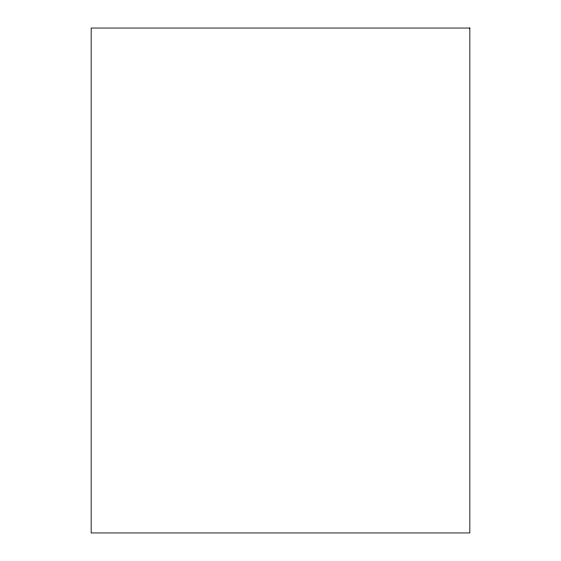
<?xml version="1.0" encoding="UTF-8"?>
<svg xmlns="http://www.w3.org/2000/svg" width="561" height="561" viewBox="0 0 561 561"><rect width="100%" height="100%" fill="white"/><g stroke="black" fill="none" stroke-linecap="round" stroke-linejoin="round"><path stroke-width="0.84" d="M469.838 28.05L91.163 28.05L91.163 532.95L469.838 532.95L469.838 28.05"/></g></svg>
